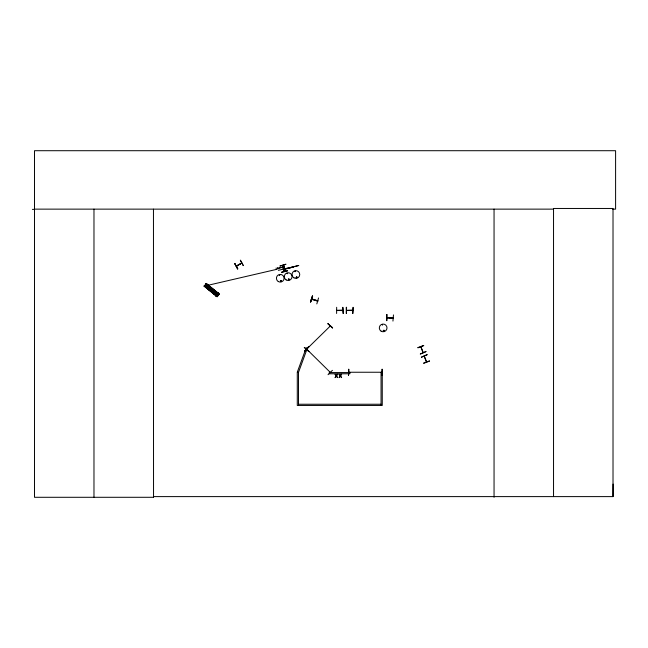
<?xml version="1.0" encoding="UTF-8"?>
<svg xmlns="http://www.w3.org/2000/svg" width="648" height="648" viewBox="0 0 648 648"><rect width="100%" height="100%" fill="white"/><g stroke="black" fill="none" stroke-linecap="round" stroke-linejoin="round"><path stroke-width="0.97" d="M612.571 209.134L615.6 209.134L615.6 150.709L34.49 150.709L34.49 497.291L153.544 497.291L153.463 496.611L613.016 496.611L613.105 484.08M387.528 317.779L387.01 317.431M392.947 321.084L393.458 314.912M306.682 349.134L330.278 326.041M307.039 349.572L306.715 349.167L330.213 372.317M330.132 372.584L329.654 372.179L330.237 372.349M421.006 346.81L423.144 352.601L420.763 346.874M283.541 268.086L283.686 268.693M241.704 263.104L236.366 265.915M236.925 265.931L236.309 265.955M241.129 263.396L241.526 262.845M279.847 275.133L279.207 275.279L279.734 274.906M280.325 281.046C281.937 279.094 281.192 283.241 280.39 280.908M287.096 273.399L287.655 273.748L287.21 273.278M294.816 271.382C295.796 270.289 295.132 272.662 294.889 271.229M296.152 277.328C297.432 276.226 296.517 278.438 296.241 277.514M297.165 277.352C295.358 278.915 296.614 275.789 297.059 277.069M383.227 330.707C384.839 328.755 384.094 332.902 383.292 330.569M383.405 330.715C384.556 329.476 383.956 331.962 383.47 330.812M312.595 296.12L310.489 301.944L312.636 296.128M310.514 301.952L312.336 296.039M310.732 302.025L312.555 296.104M316.913 300.866C323.433 301.976 300.98 296.444 317.601 301.077M312.409 299.408L311.785 298.963M316.815 303.896L318.557 297.95M289.194 279.661C288.7 277.822 288.214 280.924 289.194 279.353M381.899 372.454L381.275 372.462L381.964 372.454M336.668 310.279L342.857 310.279L336.685 310.522M346.559 310.279L352.755 310.279M217.906 295.423L217.663 294.686L217.347 295.034M426.603 361.795L424.246 356.133M280.633 280.762C280.471 282.439 281.969 280.341 280.746 280.738M288.425 279.005C288.644 281.791 289.996 277.401 288.295 279.572M382.174 324.535L382.49 325.11L382.336 324.486M206.348 283.411L204.088 286.189L276.445 269.406M205.562 287.08L207.522 284.683M206.445 287.801L208.405 285.404M207.757 288.878L209.717 286.481M208.931 289.834L210.884 287.437M210.244 290.911L212.204 288.514M215.897 295.529L217.858 293.131M215.954 296.241L218.57 293.042M216.051 296.322L218.668 293.123M348.81 372.244L381.899 372.244M349.41 372.479L348.827 372.487M352.666 310.514L346.575 310.522L352.666 310.254M304.301 347.45L308.95 351.556L304.325 347.425M327.985 323.757L332.635 327.864L328.001 323.749M308.715 346.631L304.584 351.265L308.691 346.615M304.552 351.232L308.877 346.793M306.933 349.385L307.314 348.997L306.82 349.458M330.116 325.855L329.63 326.349L330.221 326.049M328.034 374.706L332.416 370.332M241.753 263.104L236.399 266.215L241.72 263.048M243.243 265.615L240.343 260.132L243.324 265.567M417.847 347.603L423.654 345.457M417.936 347.846L423.735 345.668M425.971 351.629L420.269 354.051L425.947 351.548M423.654 363.066L429.454 360.887M423.743 363.309L429.535 361.098M306.836 348.98L307.338 349.426M280.041 265.964L285.995 264.222L280.066 266.045M277.579 268.248L284.091 266.733M277.66 268.596L284.132 266.895M283.395 268.053L284.099 268.013M283.459 268.304L284.124 268.142M283.5 268.475L284.164 268.304M284.091 268.523L283.532 268.596M283.565 268.726L284.229 268.556M278.348 270.338L290.118 267.421M284.415 269.009L283.824 269.123L284.488 269.317M283.84 269.187L293.747 266.96L283.897 269.43M281.572 272.136L287.582 270.653M281.637 272.387L287.639 270.872M387.528 317.747L387.075 317.658L393.158 318.119L387.059 317.463L393.182 318.2L386.994 317.706M381.947 369.255L382.069 375.443M348.875 372.244L349.41 372.211M32.4 209.377L34.49 209.369M34.49 209.134L553.538 209.134M336.668 307.29L336.62 313.478M346.559 307.29L346.469 313.478M336.798 310.522L342.865 310.562M343.205 313.478L342.857 307.29L343.173 313.478M352.755 313.478L353.095 307.29L352.836 313.478M298.485 404.239L381.056 404.239M283.954 267.98L284.14 268.45M311.899 298.963L317.682 300.81M426.368 361.916L424.262 356.27M206.299 283.468L219.332 294.022L217.08 296.8L204.104 286.173M206.21 283.573L219.194 294.192L206.194 283.597M206.04 283.784L219.024 294.394M218.182 293.876L205.967 283.873L218.141 293.925M205.789 284.083L218.797 294.678M205.708 284.189L217.161 293.56M205.659 284.253L218.651 294.856M218.498 295.043L217.898 295.772M204.622 285.533L217.631 296.128M204.517 285.663L217.509 296.274M204.476 285.719L217.469 296.322M204.355 285.873L217.38 296.436M204.266 285.979L217.25 296.59M204.225 286.027L217.234 296.614M328.05 323.692L332.456 328.042M234.722 263.485L237.857 268.831M283.735 265.137L285.201 271.156M283.484 265.194L284.893 271.229M282.69 265.397L284.221 271.399M282.398 265.469L283.889 271.48M277.433 267.673L277.806 269.171M276.097 268.005L276.469 269.503M382.263 369.247L382.304 375.443M613.016 496.611L613.016 208.462L553.538 208.462L553.538 496.611M494.051 209.134L494.051 497.291M381.056 405.446L381.056 372.414L382.263 372.414L382.263 405.446L297.278 405.446L297.278 372.414L298.485 372.414L307.355 348.187L306.229 347.774L297.351 372.001L298.485 372.414L298.485 405.446M346.243 307.29L346.243 313.478M153.454 209.134L153.544 497.291M93.976 209.134L93.976 497.291M209.887 289.065C210.989 291.592 211.734 287.015 209.887 289.065M386.856 314.45L386.775 320.655L386.856 314.45M337.13 374.358L336.336 375.646L335.057 374.358L336.069 375.994L335.032 377.63L336.312 376.318L337.608 377.63L336.579 375.97L337.6 374.358L337.13 374.358M341.148 374.358L340.354 375.646L339.074 374.358L340.087 375.994L339.05 377.63L340.33 376.318L341.626 377.63L340.597 375.97L341.626 374.358L341.148 374.358M234.754 263.469L237.63 268.961L234.754 263.469M427.121 354.683L421.451 357.186L427.121 354.683M298.704 265.502L288.773 267.94L298.704 265.502M348.786 369.255L348.511 375.443L348.77 369.255M349.92 372.576L329.281 372.576L329.281 373.783L349.92 373.783L349.92 372.576M216.999 295.334L205.538 285.979L216.959 295.391M381.137 331.185A3.848 3.848 0 0 0 387.002 328.018A3.848 3.848 0 0 0 381.324 324.526A3.848 3.848 0 0 0 381.137 331.185M286.141 279.92A3.872 3.872 0 0 0 292.037 276.736A3.872 3.872 0 0 0 286.327 273.221A3.872 3.872 0 0 0 286.141 279.92M293.876 277.806A3.856 3.856 0 0 0 299.749 274.631A3.856 3.856 0 0 0 294.062 271.131A3.856 3.856 0 0 0 293.876 277.806M278.243 281.516A3.839 3.839 0 0 0 284.091 278.356A3.839 3.839 0 0 0 278.429 274.874A3.839 3.839 0 0 0 278.243 281.516"/></g></svg>
